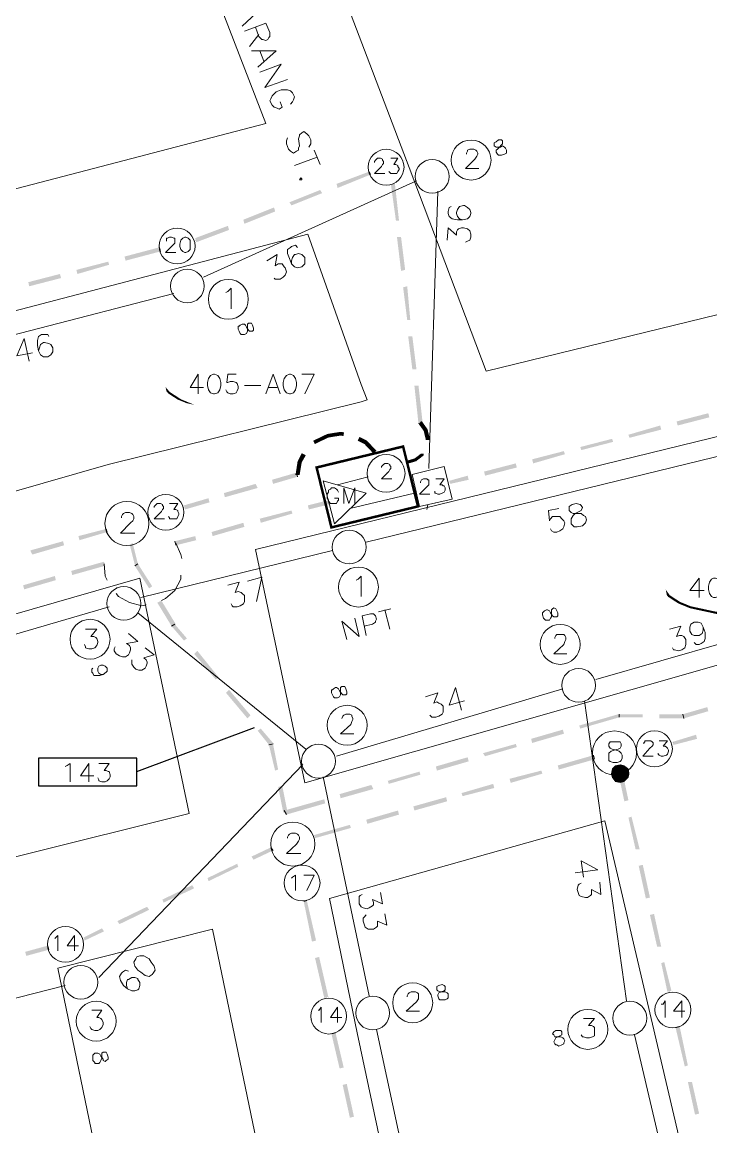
# Model space of a CAD drawing. Header units: millimetres. Extents: x -5 to 817, y 96 to 1062.
# Drawn here: x 508.7 to 564.1, y 603.9 to 692.8 of the extents above; entities that cross this region are included whole.
import ezdxf

# ---------------------------------------------------------------- set-up
doc = ezdxf.new("R2010")
doc.units = ezdxf.units.MM
for name, color, linetype, true_color in [('PDF_AERIAL', 8, 'Continuous', 0x808080), ('PDF_FEED', 11, 'Continuous', 0xff7f7f), ('PDF_HCOUNT', 8, 'Continuous', 0x808080), ('PDF_POLENUMBER', 8, 'Continuous', 0x808080), ('PDF_RDBKGRD', 8, 'Continuous', 0x808080), ('PDF_RDNAME', 8, 'Continuous', 0x808080), ('PDF_STRAND', 8, 'Continuous', 0x808080), ('PDF_TRUNKEXT', 8, 'Continuous', 0x808080)]:
    doc.layers.add(name, color=color, linetype=linetype, true_color=true_color)
doc.layers.add('PDF_DISTANCE', color=7, linetype='Continuous')

msp = doc.modelspace()

# ---------------------------------------------------------------- linework, layer by layer
at = {"layer": 'PDF_AERIAL', "lineweight": 9}
for points in [[(540.421, 680.046), (523.272, 672.296)], [(541.411, 656.878), (542.153, 679.222)], [(543.224, 677.985), (543.06, 677.902), (542.977, 677.573), (542.977, 677.408), (543.06, 677.16), (543.307, 676.996), (543.719, 676.913), (544.131, 676.913), (544.544, 676.996), (544.709, 677.16), (544.791, 677.408), (544.791, 677.49), (544.709, 677.738), (544.544, 677.902), (544.296, 678.067), (544.214, 678.067), (543.884, 677.985), (543.719, 677.738), (543.637, 677.49), (543.637, 677.408), (543.719, 677.16), (543.884, 676.996), (544.131, 676.913)], [(542.895, 675.264), (542.977, 676.253), (543.637, 675.676), (543.637, 675.924), (543.719, 676.089), (543.802, 676.171), (544.049, 676.253), (544.214, 676.253), (544.544, 676.171), (544.709, 676.006), (544.791, 675.759), (544.791, 675.511), (544.709, 675.264), (544.544, 675.182), (544.379, 675.099)], [(530.857, 674.687), (530.692, 674.852), (530.363, 674.769), (530.28, 674.687), (530.033, 674.522), (530.033, 674.192), (530.198, 673.78), (530.363, 673.368), (530.61, 673.12), (530.857, 673.038), (531.187, 673.12), (531.435, 673.368), (531.435, 673.615), (531.435, 673.863), (531.352, 673.945), (531.187, 674.11), (530.94, 674.192), (530.692, 674.11), (530.61, 674.11), (530.445, 673.863), (530.363, 673.615), (530.363, 673.368)], [(528.384, 673.615), (529.208, 674.11), (529.044, 673.203), (529.291, 673.368), (529.456, 673.368), (529.621, 673.368), (529.786, 673.12), (529.868, 673.038), (529.95, 672.708), (529.868, 672.461), (529.703, 672.296), (529.456, 672.131), (529.208, 672.131), (529.044, 672.131), (528.961, 672.214)], [(520.881, 670.977), (497.631, 664.958)], [(509.256, 665.535), (508.844, 667.349), (508.267, 665.948), (509.503, 666.195)], [(510.823, 667.514), (510.74, 667.679), (510.41, 667.679), (510.246, 667.679), (509.998, 667.514), (509.916, 667.184), (509.916, 666.772), (509.998, 666.36), (510.163, 666.03), (510.41, 665.865), (510.658, 665.865), (510.74, 665.865), (510.988, 666.03), (511.152, 666.277), (511.152, 666.525), (511.152, 666.607), (510.988, 666.854), (510.823, 666.937), (510.493, 667.019), (510.41, 667.019), (510.163, 666.854), (510.081, 666.607), (509.998, 666.36)], [(541.246, 653.58), (541.328, 653.993)], [(554.85, 639.894), (575.791, 645.913)], [(495.652, 639.894), (515.687, 645.748)], [(560.786, 643.934), (561.693, 644.181), (561.363, 643.357), (561.61, 643.439), (561.775, 643.439), (561.94, 643.357), (562.105, 643.11), (562.105, 642.945), (562.105, 642.697), (562.023, 642.45), (561.775, 642.285), (561.528, 642.203), (561.198, 642.285), (561.116, 642.285), (561.033, 642.45)], [(563.507, 644.099), (563.507, 643.852), (563.424, 643.604), (563.177, 643.439), (563.094, 643.439), (562.765, 643.439), (562.6, 643.522), (562.435, 643.769), (562.435, 643.852), (562.435, 644.099), (562.517, 644.346), (562.765, 644.511), (562.847, 644.511), (563.094, 644.511), (563.342, 644.429), (563.507, 644.099), (563.671, 643.687), (563.671, 643.192), (563.589, 642.945), (563.342, 642.78), (563.177, 642.697), (562.929, 642.697), (562.765, 642.862)], [(533.99, 633.711), (552.211, 639.152)], [(541.163, 638.493), (542.153, 638.822), (541.823, 637.998), (542.07, 638.08), (542.235, 637.998), (542.4, 637.915), (542.565, 637.751), (542.565, 637.586), (542.565, 637.256), (542.482, 637.091), (542.235, 636.926), (541.988, 636.844), (541.658, 636.844), (541.576, 636.926), (541.493, 637.009)], [(544.049, 637.421), (543.554, 639.235), (543.06, 637.833), (544.296, 638.163)], [(553.943, 638.163), (557.323, 614.006)], [(514.863, 615.902), (531.27, 633.051)], [(532.919, 632.062), (536.629, 614.418)], [(553.201, 624.312), (555.014, 624.559), (553.695, 625.301), (553.86, 623.982)], [(537.536, 622.745), (537.701, 621.838), (536.876, 622.168), (536.958, 621.921), (536.958, 621.756), (536.876, 621.673), (536.629, 621.508), (536.464, 621.426), (536.134, 621.508), (535.969, 621.591), (535.804, 621.838), (535.804, 622.086), (535.804, 622.415), (535.887, 622.498), (536.052, 622.58)], [(555.179, 623.57), (555.262, 622.58), (554.52, 622.992), (554.52, 622.745), (554.52, 622.58), (554.437, 622.498), (554.19, 622.333), (554.025, 622.333), (553.695, 622.415), (553.53, 622.498), (553.448, 622.745), (553.366, 622.992), (553.448, 623.322), (553.53, 623.405), (553.695, 623.487)], [(537.865, 621.014), (538.03, 620.107), (537.288, 620.437), (537.288, 620.189), (537.288, 620.024), (537.206, 619.942), (536.958, 619.777), (536.794, 619.777), (536.546, 619.777), (536.299, 619.942), (536.216, 620.189), (536.134, 620.437), (536.134, 620.684), (536.216, 620.766), (536.381, 620.931)], [(517.254, 616.397), (517.006, 616.479), (516.759, 616.314), (516.676, 616.232), (516.512, 615.984), (516.594, 615.655), (516.841, 615.242), (517.171, 614.995), (517.501, 614.83), (517.748, 614.83), (517.996, 614.913), (518.078, 614.995), (518.16, 615.242), (518.16, 615.49), (517.996, 615.737), (517.996, 615.82), (517.748, 615.902), (517.501, 615.902), (517.254, 615.737), (517.171, 615.737), (517.089, 615.49), (517.089, 615.242), (517.171, 614.995)], [(491.118, 609.883), (512.142, 615.242)], [(537.206, 611.697), (541.988, 589.519)], [(557.983, 611.285), (563.259, 588.777)]]:
    msp.add_lwpolyline(points, dxfattribs=at)
msp.add_lwpolyline([(517.831, 617.386), (517.666, 617.139), (517.748, 616.809), (517.996, 616.479), (518.243, 616.314), (518.573, 616.067), (518.902, 615.984), (519.15, 616.149), (519.232, 616.232), (519.397, 616.479), (519.315, 616.809), (519.067, 617.139), (518.902, 617.386), (518.49, 617.633), (518.16, 617.633), (517.913, 617.551)], close=True, dxfattribs=at)
at = {"layer": 'PDF_DISTANCE', "color": 145, "lineweight": 25, "true_color": 0x4a8395}
msp.add_lwpolyline([(517.913, 632.474), (527.395, 636.019)], dxfattribs=at)
msp.add_lwpolyline([(509.998, 631.32), (517.913, 631.32), (517.913, 633.546), (509.998, 633.546)], close=True, dxfattribs=at)
at = {"layer": 'PDF_DISTANCE', "lineweight": 0}
for points in [[(512.142, 632.886), (512.307, 632.969), (512.554, 633.133), (512.554, 631.649)], [(514.038, 631.649), (514.038, 633.133), (513.379, 632.144), (514.45, 632.144)], [(514.863, 633.133), (515.687, 633.133), (515.275, 632.556), (515.44, 632.556), (515.605, 632.474), (515.687, 632.474), (515.769, 632.227), (515.769, 632.062), (515.687, 631.897), (515.522, 631.732), (515.357, 631.649), (515.11, 631.649), (514.863, 631.732), (514.863, 631.814), (514.78, 631.979)]]:
    msp.add_lwpolyline(points, dxfattribs=at)
at = {"layer": 'PDF_FEED', "lineweight": 20}
for points in [[(537.536, 682.602), (537.536, 682.602)], [(539.432, 681.695), (539.432, 681.695)], [(536.629, 680.706), (536.629, 680.706)], [(538.525, 679.799), (538.525, 679.799)], [(520.881, 676.253), (520.881, 676.253)], [(522.613, 675.264), (522.613, 675.264)], [(519.809, 674.522), (519.809, 674.522)], [(521.623, 673.45), (521.623, 673.45)], [(541.411, 656.713), (541.411, 656.713)], [(542.977, 655.724), (542.977, 655.724)], [(519.974, 654.817), (519.974, 654.817)], [(540.421, 655.064), (540.421, 655.064)], [(541.988, 654.158), (541.988, 654.158)], [(516.676, 652.921), (516.676, 653.003), (516.759, 653.168), (516.841, 653.251), (517.006, 653.333), (517.336, 653.333), (517.501, 653.251), (517.583, 653.168), (517.666, 653.003), (517.666, 652.838), (517.583, 652.674), (517.418, 652.509), (516.594, 651.684), (517.748, 651.684)], [(518.902, 653.086), (518.902, 653.086)], [(521.706, 653.745), (521.706, 653.745)], [(520.634, 652.014), (520.634, 652.014)], [(521.541, 649.623), (521.458, 649.953), (521.046, 650.86)], [(515.275, 649.211), (515.357, 648.221), (515.522, 647.892)], [(519.892, 646.243), (520.222, 646.408), (520.964, 647.067), (521.458, 647.974), (521.458, 648.304)], [(516.264, 646.82), (516.429, 646.572), (517.336, 646.078), (518.325, 645.83), (518.655, 645.913)], [(559.302, 635.772), (559.302, 635.772)], [(561.116, 634.782), (561.116, 634.782)], [(558.23, 633.958), (558.23, 633.958)], [(560.044, 632.969), (560.044, 632.969)], [(530.033, 627.115), (530.033, 627.197), (530.115, 627.362), (530.198, 627.445), (530.363, 627.527), (530.692, 627.527), (530.857, 627.445), (530.94, 627.362), (531.022, 627.197), (531.022, 627.032), (530.94, 626.867), (530.775, 626.62), (529.95, 625.878), (531.105, 625.878)], [(530.94, 624.971), (530.94, 624.971)], [(532.754, 623.817), (532.754, 623.817)], [(529.868, 623.24), (529.868, 623.24)], [(531.599, 622.086), (531.599, 622.086)], [(511.894, 620.024), (511.894, 620.024)], [(510.823, 618.293), (510.823, 618.293)], [(513.626, 618.953), (513.626, 618.953)], [(512.554, 617.221), (512.554, 617.221)], [(560.786, 614.748), (560.786, 614.748)], [(533.166, 614.253), (533.166, 614.253)], [(534.897, 613.181), (534.897, 613.181)], [(559.632, 613.016), (559.632, 613.016)], [(562.517, 613.676), (562.517, 613.676)], [(532.012, 612.522), (532.012, 612.522)], [(533.743, 611.367), (533.743, 611.367)], [(561.445, 611.944), (561.445, 611.944)]]:
    msp.add_lwpolyline(points, dxfattribs=at)
at = {"layer": 'PDF_FEED', "color": 7, "lineweight": 9}
for points in [[(537.041, 681.53), (537.041, 681.613), (537.123, 681.695), (537.206, 681.777), (537.288, 681.86), (537.536, 681.86), (537.701, 681.777), (537.701, 681.695), (537.783, 681.613), (537.783, 681.448), (537.701, 681.365), (537.618, 681.2), (537.041, 680.623), (537.865, 680.623)], [(538.36, 681.86), (538.937, 681.86), (538.607, 681.365), (538.772, 681.365), (538.937, 681.283), (538.937, 681.2), (539.02, 681.035), (539.02, 680.953), (538.937, 680.788), (538.855, 680.623), (538.69, 680.623), (538.525, 680.623), (538.36, 680.623), (538.278, 680.706), (538.195, 680.788)], [(520.304, 675.182), (520.304, 675.264), (520.304, 675.429), (520.387, 675.429), (520.551, 675.511), (520.716, 675.511), (520.881, 675.429), (520.964, 675.429), (520.964, 675.264), (520.964, 675.182), (520.964, 675.017), (520.799, 674.852), (520.222, 674.275), (521.046, 674.275)], [(540.751, 655.724), (540.751, 655.807), (540.834, 655.971), (540.998, 656.054), (541.246, 656.054), (541.328, 655.971), (541.411, 655.971), (541.411, 655.807), (541.411, 655.724), (541.411, 655.559), (541.246, 655.394), (540.669, 654.817), (541.493, 654.817)], [(541.988, 656.054), (542.647, 656.054), (542.318, 655.559), (542.482, 655.559), (542.565, 655.477), (542.647, 655.477), (542.73, 655.312), (542.73, 655.147), (542.647, 654.982), (542.482, 654.9), (542.318, 654.817), (542.153, 654.817), (541.988, 654.9), (541.905, 654.9), (541.905, 655.064)], [(519.315, 653.745), (519.315, 653.828), (519.397, 653.91), (519.48, 653.993), (519.562, 654.075), (519.809, 654.075), (519.974, 653.993), (519.974, 653.91), (520.057, 653.828), (520.057, 653.663), (519.974, 653.58), (519.892, 653.416), (519.315, 652.838), (520.139, 652.838)], [(520.551, 654.075), (521.211, 654.075), (520.881, 653.58), (521.046, 653.58), (521.211, 653.498), (521.211, 653.416), (521.293, 653.251), (521.293, 653.168), (521.211, 653.003), (521.129, 652.838), (520.964, 652.838), (520.799, 652.838), (520.551, 652.838), (520.551, 652.921), (520.469, 653.003)], [(558.725, 634.7), (558.725, 634.782), (558.807, 634.865), (558.807, 634.947), (558.972, 634.947), (559.219, 634.947), (559.302, 634.947), (559.384, 634.865), (559.467, 634.782), (559.467, 634.618), (559.384, 634.535), (559.219, 634.37), (558.642, 633.711), (559.467, 633.711)], [(559.961, 634.947), (560.621, 634.947), (560.291, 634.535), (560.456, 634.535), (560.538, 634.453), (560.621, 634.37), (560.703, 634.205), (560.703, 634.123), (560.621, 633.876), (560.538, 633.793), (560.291, 633.711), (560.126, 633.711), (559.961, 633.793), (559.879, 633.876), (559.879, 633.958)], [(530.363, 623.899), (530.445, 623.982), (530.692, 624.147), (530.692, 622.91)], [(531.599, 622.91), (532.177, 624.147), (531.352, 624.147)], [(511.317, 619.035), (511.4, 619.117), (511.565, 619.282), (511.565, 618.046)], [(512.884, 618.046), (512.884, 619.282), (512.307, 618.458), (513.214, 618.458)], [(560.126, 613.758), (560.291, 613.758), (560.456, 614.006), (560.456, 612.687)], [(561.775, 612.687), (561.775, 614.006), (561.116, 613.181), (562.023, 613.181)], [(532.506, 613.264), (532.589, 613.264), (532.754, 613.511), (532.754, 612.274)], [(534.073, 612.274), (534.073, 613.511), (533.496, 612.687), (534.403, 612.687)]]:
    msp.add_lwpolyline(points, dxfattribs=at)
at = {"layer": 'PDF_FEED', "lineweight": 0}
for points in [[(536.629, 680.788), (536.711, 680.541)], [(519.727, 674.687), (519.809, 674.357)], [(540.916, 660.588), (540.586, 660.506)], [(540.834, 660.671), (540.669, 660.424)], [(530.775, 656.549), (530.857, 656.219)], [(530.692, 656.384), (531.022, 656.384)], [(515.44, 652.014), (515.522, 651.767)], [(521.046, 650.695), (520.964, 651.025)], [(517.748, 649.046), (517.996, 649.211)], [(520.716, 644.181), (520.964, 644.346)], [(556.746, 636.844), (556.746, 637.091)], [(561.94, 636.761), (561.858, 637.091)], [(528.549, 634.618), (528.879, 634.7)], [(554.685, 633.793), (554.767, 633.463)], [(556.663, 632.391), (556.993, 632.474)], [(529.95, 629.011), (529.786, 629.341)], [(528.714, 626.373), (528.879, 626.125)], [(531.352, 622.003), (531.599, 622.086)], [(510.74, 618.458), (510.823, 618.128)], [(533.578, 611.367), (533.908, 611.45)], [(561.28, 611.862), (561.61, 611.944)]]:
    msp.add_lwpolyline(points, dxfattribs=at)
at = {"layer": 'PDF_FEED', "color": 7, "lineweight": 9}
msp.add_lwpolyline([(521.788, 675.511), (521.623, 675.429), (521.458, 675.264), (521.376, 674.934), (521.376, 674.769), (521.458, 674.522), (521.623, 674.357), (521.788, 674.275), (521.871, 674.275), (522.035, 674.357), (522.2, 674.522), (522.2, 674.769), (522.2, 674.934), (522.2, 675.264), (522.035, 675.429), (521.871, 675.511)], close=True, dxfattribs=at)
at = {"layer": 'PDF_FEED', "lineweight": 0}
for points, const_width in [([(541.328, 659.187), (541.328, 659.269), (541.163, 659.97), (540.751, 660.547)], 0.33), ([(534.568, 659.64), (534.32, 659.682), (533.29, 659.517), (532.341, 659.063), (532.177, 658.981)], 0.295), ([(537.082, 658.197), (536.34, 658.981), (535.763, 659.269)], 0.332), ([(539.638, 657.373), (540.339, 657.579), (540.875, 657.991), (540.875, 658.074)], 0.247)]:
    msp.add_lwpolyline(points, dxfattribs=dict(at, const_width=const_width))
at = {"layer": 'PDF_FEED', "lineweight": 20}
for points in [[(540.091, 656.384), (540.669, 653.828), (543.307, 654.405), (542.647, 657.043)], [(556.251, 634.865), (556.004, 634.865), (555.921, 634.7), (555.921, 634.535), (556.004, 634.37), (556.169, 634.288), (556.499, 634.205), (556.746, 634.123), (556.911, 633.958), (556.993, 633.793), (556.993, 633.546), (556.911, 633.381), (556.828, 633.298), (556.581, 633.216), (556.251, 633.216), (556.004, 633.298), (555.921, 633.381), (555.921, 633.546), (555.921, 633.793), (555.921, 633.958), (556.086, 634.123), (556.334, 634.205), (556.663, 634.288), (556.828, 634.37), (556.911, 634.535), (556.911, 634.7), (556.828, 634.865), (556.581, 634.865)]]:
    msp.add_lwpolyline(points, close=True, dxfattribs=at)
at = {"layer": 'PDF_FEED', "color": 7, "lineweight": 0}
for points in [[(534.155, 654.982), (534.073, 655.147), (533.99, 655.229), (533.825, 655.312), (533.578, 655.312), (533.496, 655.229), (533.331, 655.147), (533.331, 654.982), (533.248, 654.817), (533.248, 654.487), (533.331, 654.322), (533.331, 654.24), (533.496, 654.075), (533.578, 654.075), (533.825, 654.075), (533.99, 654.075), (534.073, 654.24), (534.155, 654.322), (534.155, 654.487), (533.825, 654.487)], [(534.568, 654.075), (534.568, 655.312), (534.98, 654.075), (535.474, 655.312), (535.474, 654.075)]]:
    msp.add_lwpolyline(points, dxfattribs=at)
at = {"layer": 'PDF_FEED', "lineweight": 20}
for centre, radius in [((537.978, 681.14), 1.443), ((521.158, 674.791), 1.443), ((520.251, 653.354), 1.443), ((517.118, 652.447), 1.773), ((556.364, 633.978), 1.773), ((559.58, 634.308), 1.443), ((530.475, 626.64), 1.773), ((531.217, 623.507), 1.443), ((512.171, 618.56), 1.443), ((561.064, 613.283), 1.443), ((533.36, 612.788), 1.443)]:
    msp.add_circle(centre, radius, dxfattribs=at)
at = {"layer": 'PDF_FEED', "transparency": 33554559}
for points in [[(533.99, 679.799), (534.073, 679.469), (536.629, 680.788)], [(534.073, 679.469), (536.629, 680.788), (536.711, 680.541)], [(538.69, 679.799), (538.36, 679.799), (539.02, 676.831)], [(538.36, 679.799), (539.02, 676.831), (538.772, 676.831)], [(530.198, 678.315), (530.363, 678.067), (532.671, 679.304)], [(530.363, 678.067), (532.671, 679.304), (532.836, 679.057)], [(526.488, 676.913), (526.57, 676.583), (528.961, 677.902)], [(526.57, 676.583), (528.961, 677.902), (529.044, 677.573)], [(522.613, 675.429), (522.695, 675.099), (525.251, 676.418)], [(522.695, 675.099), (525.251, 676.418), (525.333, 676.089)], [(539.185, 675.511), (538.855, 675.511), (539.514, 672.873)], [(538.855, 675.511), (539.514, 672.873), (539.185, 672.791)], [(516.924, 673.945), (517.006, 673.615), (519.727, 674.687)], [(517.006, 673.615), (519.727, 674.687), (519.809, 674.357)], [(513.049, 672.873), (513.131, 672.543), (515.605, 673.533)], [(513.131, 672.543), (515.605, 673.533), (515.687, 673.285)], [(509.174, 671.884), (509.256, 671.554), (511.73, 672.543)], [(509.256, 671.554), (511.73, 672.543), (511.812, 672.214)], [(539.679, 671.554), (539.349, 671.472), (539.927, 668.833)], [(539.349, 671.472), (539.927, 668.833), (539.679, 668.833)], [(540.091, 667.514), (539.762, 667.514), (540.421, 664.876)], [(539.762, 667.514), (540.421, 664.876), (540.091, 664.876)], [(540.586, 663.557), (540.256, 663.557), (540.916, 660.588)], [(540.256, 663.557), (540.916, 660.588), (540.586, 660.506)], [(561.363, 660.671), (561.445, 660.341), (563.919, 661.33)], [(561.445, 660.341), (563.919, 661.33), (564.001, 661.001)], [(557.488, 659.599), (557.57, 659.352), (560.044, 660.341)], [(557.57, 659.352), (560.044, 660.341), (560.126, 660.011)], [(553.613, 658.61), (553.695, 658.362), (556.169, 659.269)], [(553.695, 658.362), (556.169, 659.269), (556.251, 659.022)], [(530.857, 657.455), (531.187, 657.373), (530.692, 656.384)], [(531.187, 658.115), (531.517, 657.95), (530.857, 657.455)], [(531.517, 657.95), (530.857, 657.455), (531.187, 657.373)], [(549.738, 657.62), (549.82, 657.291), (552.294, 658.28)], [(549.82, 657.291), (552.294, 658.28), (552.376, 658.033)], [(528.796, 655.971), (528.879, 655.642), (530.775, 656.549)], [(528.879, 655.642), (530.775, 656.549), (530.857, 656.219)], [(531.187, 657.373), (530.692, 656.384), (531.022, 656.384)], [(545.863, 656.631), (545.945, 656.301), (548.419, 657.291)], [(545.945, 656.301), (548.419, 657.291), (548.501, 656.961)], [(524.921, 654.9), (525.004, 654.57), (527.477, 655.642)], [(525.004, 654.57), (527.477, 655.642), (527.642, 655.312)], [(543.06, 655.889), (543.142, 655.642), (544.544, 656.301)], [(543.142, 655.642), (544.544, 656.301), (544.626, 655.971)], [(521.706, 653.91), (521.788, 653.58), (523.684, 654.487)], [(521.788, 653.58), (523.684, 654.487), (523.767, 654.158)], [(533.331, 654.322), (531.764, 653.58), (531.682, 653.91)], [(533.413, 653.993), (533.331, 654.322), (531.764, 653.58)], [(530.363, 653.498), (527.889, 652.509), (527.807, 652.838)], [(530.445, 653.251), (530.363, 653.498), (527.889, 652.509)], [(526.488, 652.509), (524.014, 651.437), (523.932, 651.767)], [(526.57, 652.179), (526.488, 652.509), (524.014, 651.437)], [(513.214, 651.437), (513.296, 651.107), (515.44, 652.014)], [(513.296, 651.107), (515.44, 652.014), (515.522, 651.767)], [(522.613, 651.437), (521.046, 650.695), (520.964, 651.025)], [(522.695, 651.107), (522.613, 651.437), (521.046, 650.695)], [(509.339, 650.283), (509.503, 649.953), (511.977, 651.025)], [(509.503, 649.953), (511.977, 651.025), (512.059, 650.695)], [(517.996, 649.211), (517.336, 650.777), (517.583, 650.86)], [(517.748, 649.128), (517.996, 649.211), (517.336, 650.777)], [(515.275, 649.376), (512.719, 648.304), (512.636, 648.634)], [(515.357, 649.046), (515.275, 649.376), (512.719, 648.304)], [(519.15, 647.397), (517.748, 649.046), (517.996, 649.211)], [(518.902, 647.232), (519.15, 647.397), (517.748, 649.046)], [(511.317, 648.221), (508.844, 647.15), (508.761, 647.479)], [(511.4, 647.892), (511.317, 648.221), (508.844, 647.15)], [(521.046, 644.346), (519.562, 646.078), (519.892, 646.243)], [(520.716, 644.181), (521.046, 644.346), (519.562, 646.078)], [(521.953, 643.192), (520.716, 644.181), (520.964, 644.346)], [(521.706, 643.027), (521.953, 643.192), (520.716, 644.181)], [(524.509, 640.059), (522.53, 641.955), (522.778, 642.203)], [(524.262, 639.894), (524.509, 640.059), (522.53, 641.955)], [(527.065, 637.009), (525.086, 638.822), (525.333, 639.07)], [(526.817, 636.761), (527.065, 637.009), (525.086, 638.822)], [(556.663, 637.091), (553.613, 635.937), (553.53, 636.184)], [(556.746, 636.844), (556.663, 637.091), (553.613, 635.937)], [(558.642, 636.844), (558.642, 637.091), (556.746, 636.844)], [(558.642, 637.091), (556.746, 636.844), (556.746, 637.091)], [(561.858, 636.761), (561.858, 637.091), (559.961, 636.761)], [(561.858, 637.091), (559.961, 636.761), (559.961, 637.091)], [(563.836, 637.668), (561.94, 636.761), (561.858, 637.091)], [(563.919, 637.338), (563.836, 637.668), (561.94, 636.761)], [(528.879, 634.782), (527.642, 635.772), (527.889, 635.937)], [(528.631, 634.535), (528.879, 634.782), (527.642, 635.772)], [(552.211, 635.854), (549.738, 634.782), (549.655, 635.112)], [(552.294, 635.524), (552.211, 635.854), (549.738, 634.782)], [(561.033, 634.865), (561.116, 634.618), (562.929, 635.442)], [(561.116, 634.618), (562.929, 635.442), (563.012, 635.112)], [(529.291, 632.639), (528.549, 634.618), (528.879, 634.7)], [(529.044, 632.556), (529.291, 632.639), (528.549, 634.618)], [(548.419, 634.7), (545.945, 633.711), (545.78, 633.958)], [(548.501, 634.453), (548.419, 634.7), (545.945, 633.711)], [(544.544, 633.628), (542.07, 632.556), (541.988, 632.886)], [(544.626, 633.298), (544.544, 633.628), (542.07, 632.556)], [(551.799, 632.969), (551.881, 632.639), (554.685, 633.793)], [(551.881, 632.639), (554.685, 633.793), (554.767, 633.463)], [(547.924, 631.897), (548.006, 631.567), (550.48, 632.556)], [(548.006, 631.567), (550.48, 632.556), (550.562, 632.309)], [(556.828, 632.309), (556.169, 632.721), (556.086, 632.309)], [(556.416, 632.969), (556.828, 632.309), (556.169, 632.721)], [(556.828, 633.051), (556.416, 632.969), (556.828, 632.309)], [(556.828, 632.309), (557.158, 632.969), (556.828, 633.051)], [(557.488, 632.721), (556.828, 632.309), (557.158, 632.969)], [(557.57, 632.309), (557.488, 632.721), (556.828, 632.309)], [(540.669, 632.474), (538.195, 631.485), (538.113, 631.732)], [(540.751, 632.227), (540.669, 632.474), (538.195, 631.485)], [(556.086, 632.309), (556.169, 631.979), (556.828, 632.309)], [(556.169, 631.979), (556.828, 632.309), (556.416, 631.649)], [(556.828, 632.309), (556.416, 631.649), (556.828, 631.567)], [(557.488, 630.165), (556.663, 632.391), (556.993, 632.474)], [(557.158, 630.083), (557.488, 630.165), (556.663, 632.391)], [(556.828, 631.567), (557.158, 631.649), (556.828, 632.309)], [(557.158, 631.649), (556.828, 632.309), (557.488, 631.979)], [(556.828, 632.309), (557.488, 631.979), (557.57, 632.309)], [(530.033, 629.258), (529.291, 631.237), (529.621, 631.32)], [(529.703, 629.176), (530.033, 629.258), (529.291, 631.237)], [(536.794, 631.402), (534.32, 630.33), (534.238, 630.66)], [(536.958, 631.072), (536.794, 631.402), (534.32, 630.33)], [(544.049, 630.742), (544.131, 630.495), (546.605, 631.485)], [(544.131, 630.495), (546.605, 631.485), (546.687, 631.155)], [(533.001, 630.248), (529.95, 629.011), (529.786, 629.341)], [(533.083, 629.918), (533.001, 630.248), (529.95, 629.011)], [(540.174, 629.671), (540.256, 629.341), (542.812, 630.413)], [(540.256, 629.341), (542.812, 630.413), (542.895, 630.083)], [(536.381, 628.599), (536.464, 628.269), (538.937, 629.341)], [(536.464, 628.269), (538.937, 629.341), (539.02, 629.011)], [(532.177, 627.362), (532.259, 627.115), (535.062, 628.187)], [(532.259, 627.115), (535.062, 628.187), (535.145, 627.939)], [(558.395, 626.208), (557.488, 628.764), (557.735, 628.846)], [(558.065, 626.208), (558.395, 626.208), (557.488, 628.764)], [(527.147, 625.631), (527.312, 625.383), (528.714, 626.373)], [(527.312, 625.383), (528.714, 626.373), (528.879, 626.125)], [(523.602, 623.899), (523.684, 623.652), (525.993, 625.054)], [(523.684, 623.652), (525.993, 625.054), (526.075, 624.806)], [(559.219, 622.333), (558.312, 624.889), (558.642, 624.971)], [(558.89, 622.25), (559.219, 622.333), (558.312, 624.889)], [(519.974, 622.168), (520.057, 621.921), (522.365, 623.322)], [(520.057, 621.921), (522.365, 623.322), (522.53, 623.075)], [(532.341, 618.87), (531.352, 622.003), (531.599, 622.086)], [(532.012, 618.788), (532.341, 618.87), (531.352, 622.003)], [(516.347, 620.437), (516.512, 620.189), (518.738, 621.591)], [(516.512, 620.189), (518.738, 621.591), (518.902, 621.343)], [(560.126, 618.375), (559.219, 620.931), (559.549, 621.014)], [(559.796, 618.375), (560.126, 618.375), (559.219, 620.931)], [(513.626, 619.117), (513.708, 618.87), (515.11, 619.859)], [(513.708, 618.87), (515.11, 619.859), (515.275, 619.612)], [(508.926, 617.963), (509.009, 617.633), (510.74, 618.458)], [(509.009, 617.633), (510.74, 618.458), (510.823, 618.128)], [(533.331, 614.335), (532.259, 617.468), (532.589, 617.551)], [(533.001, 614.253), (533.331, 614.335), (532.259, 617.468)], [(560.951, 614.83), (560.126, 617.056), (560.374, 617.139)], [(560.621, 614.748), (560.951, 614.83), (560.126, 617.056)], [(534.568, 608.647), (533.578, 611.367), (533.908, 611.45)], [(534.238, 608.564), (534.568, 608.647), (533.578, 611.367)], [(562.27, 608.811), (561.28, 611.862), (561.61, 611.944)], [(562.023, 608.729), (562.27, 608.811), (561.28, 611.862)], [(535.392, 604.689), (534.485, 607.245), (534.815, 607.327)], [(535.062, 604.607), (535.392, 604.689), (534.485, 607.245)], [(562.847, 604.854), (563.177, 604.936), (562.27, 607.492)], [(563.177, 604.936), (562.27, 607.492), (562.6, 607.492)]]:
    msp.add_solid(points, dxfattribs=at)
at = {"layer": 'PDF_HCOUNT', "lineweight": 9}
for points in [[(544.461, 682.19), (544.461, 682.272), (544.544, 682.437), (544.544, 682.519), (544.709, 682.602), (545.038, 682.602), (545.203, 682.519), (545.286, 682.437), (545.368, 682.272), (545.368, 682.19), (545.286, 682.025), (545.121, 681.777), (544.379, 681.035), (545.451, 681.035)], [(525.086, 671.059), (525.251, 671.142), (525.498, 671.389), (525.498, 669.74)], [(535.557, 647.892), (535.722, 647.974), (535.969, 648.221), (535.969, 646.572)], [(513.791, 643.934), (514.698, 643.934), (514.203, 643.357), (514.45, 643.357), (514.615, 643.275), (514.698, 643.192), (514.78, 642.945), (514.78, 642.862), (514.698, 642.615), (514.533, 642.45), (514.285, 642.368), (514.038, 642.368), (513.791, 642.45), (513.791, 642.532), (513.708, 642.697)], [(551.552, 643.192), (551.552, 643.275), (551.634, 643.439), (551.717, 643.522), (551.881, 643.522), (552.211, 643.522), (552.294, 643.522), (552.376, 643.439), (552.459, 643.275), (552.459, 643.11), (552.376, 642.945), (552.294, 642.697), (551.469, 641.955), (552.541, 641.955)], [(534.403, 636.761), (534.485, 636.926), (534.568, 637.009), (534.732, 637.091), (535.062, 637.091), (535.227, 637.009), (535.227, 636.926), (535.31, 636.761), (535.31, 636.679), (535.227, 636.514), (535.145, 636.266), (534.32, 635.524), (535.392, 635.524)], [(539.679, 614.335), (539.679, 614.418), (539.762, 614.583), (539.844, 614.665), (540.009, 614.748), (540.339, 614.748), (540.504, 614.665), (540.586, 614.583), (540.586, 614.418), (540.586, 614.253), (540.586, 614.171), (540.421, 613.923), (539.597, 613.181), (540.669, 613.181)], [(514.285, 613.264), (515.11, 613.264), (514.698, 612.687), (514.863, 612.687), (515.027, 612.604), (515.11, 612.522), (515.192, 612.274), (515.192, 612.109), (515.11, 611.862), (514.945, 611.697), (514.78, 611.615), (514.533, 611.615), (514.285, 611.697), (514.203, 611.78), (514.121, 611.944)], [(553.86, 612.604), (554.767, 612.604), (554.272, 612.027), (554.52, 612.027), (554.685, 611.944), (554.767, 611.862), (554.767, 611.615), (554.767, 611.45), (554.767, 611.202), (554.602, 611.12), (554.355, 611.038), (554.108, 611.038), (553.86, 611.12), (553.778, 611.12), (553.695, 611.285)]]:
    msp.add_lwpolyline(points, dxfattribs=at)
for centre in [(544.821, 681.717), (525.28, 670.504), (535.752, 647.335), (514.149, 643.13), (551.994, 642.718), (534.845, 636.204), (540.121, 613.86), (514.644, 612.376), (554.221, 611.716)]:
    msp.add_circle(centre, 1.608, dxfattribs=at)
at = {"layer": 'PDF_POLENUMBER', "lineweight": 9}
for points in [[(546.852, 683.179), (546.687, 683.097), (546.687, 682.932), (546.687, 682.849), (546.852, 682.767), (546.935, 682.767), (547.182, 682.767), (547.347, 682.849), (547.512, 682.767), (547.594, 682.684), (547.677, 682.519), (547.677, 682.355), (547.677, 682.272), (547.512, 682.19), (547.264, 682.107), (547.1, 682.107), (547.017, 682.107), (546.935, 682.19), (546.852, 682.355), (546.852, 682.519), (546.935, 682.602), (547.1, 682.767), (547.264, 682.932), (547.347, 683.014), (547.347, 683.097), (547.347, 683.262), (547.264, 683.344), (547.017, 683.344)], [(527.23, 668.421), (527.147, 668.586), (527.065, 668.586), (526.9, 668.586), (526.817, 668.503), (526.817, 668.339), (526.817, 668.091), (526.817, 667.926), (526.735, 667.761), (526.57, 667.679), (526.405, 667.679), (526.323, 667.679), (526.24, 667.761), (526.158, 667.926), (526.075, 668.091), (526.075, 668.339), (526.158, 668.339), (526.24, 668.421), (526.405, 668.503), (526.57, 668.503), (526.653, 668.421), (526.735, 668.256), (526.9, 668.009), (526.982, 667.926), (527.065, 667.926), (527.23, 667.926), (527.312, 668.009), (527.312, 668.174)], [(551.717, 645.418), (551.634, 645.583), (551.469, 645.665), (551.387, 645.583), (551.304, 645.501), (551.304, 645.336), (551.304, 645.171), (551.304, 644.923), (551.222, 644.841), (551.139, 644.676), (550.975, 644.676), (550.81, 644.676), (550.727, 644.759), (550.645, 644.841), (550.562, 645.088), (550.562, 645.253), (550.645, 645.336), (550.727, 645.418), (550.892, 645.501), (550.975, 645.501), (551.139, 645.418), (551.222, 645.253), (551.387, 645.006), (551.469, 644.923), (551.552, 644.923), (551.717, 644.923), (551.799, 645.006), (551.799, 645.253)], [(534.732, 639.152), (534.65, 639.317), (534.568, 639.317), (534.403, 639.317), (534.32, 639.235), (534.32, 639.07), (534.32, 638.822), (534.32, 638.657), (534.238, 638.493), (534.073, 638.41), (533.908, 638.41), (533.825, 638.41), (533.743, 638.493), (533.661, 638.657), (533.578, 638.822), (533.578, 639.07), (533.661, 639.07), (533.743, 639.152), (533.908, 639.235), (533.99, 639.235), (534.155, 639.152), (534.238, 638.987), (534.403, 638.74), (534.485, 638.657), (534.568, 638.657), (534.732, 638.657), (534.815, 638.74), (534.815, 638.905)], [(542.235, 615.242), (542.07, 615.16), (542.07, 614.995), (542.07, 614.913), (542.153, 614.83), (542.318, 614.748), (542.565, 614.748), (542.73, 614.748), (542.895, 614.665), (542.977, 614.583), (542.977, 614.418), (542.977, 614.253), (542.895, 614.171), (542.73, 614.088), (542.565, 614.088), (542.318, 614.088), (542.235, 614.171), (542.153, 614.418), (542.153, 614.5), (542.235, 614.665), (542.4, 614.748), (542.647, 614.83), (542.73, 614.913), (542.73, 615.077), (542.73, 615.16), (542.647, 615.242), (542.482, 615.325)], [(551.634, 611.615), (551.469, 611.532), (551.387, 611.367), (551.469, 611.285), (551.552, 611.12), (551.634, 611.12), (551.881, 611.12), (552.046, 611.12), (552.211, 611.038), (552.294, 610.955), (552.376, 610.79), (552.294, 610.625), (552.294, 610.543), (552.129, 610.46), (551.881, 610.378), (551.717, 610.46), (551.634, 610.46), (551.552, 610.543), (551.469, 610.708), (551.552, 610.873), (551.634, 611.038), (551.799, 611.12), (551.964, 611.202), (552.129, 611.285), (552.129, 611.45), (552.129, 611.532), (552.046, 611.615), (551.799, 611.615)], [(515.522, 609.718), (515.44, 609.883), (515.357, 609.883), (515.192, 609.883), (515.11, 609.801), (515.11, 609.636), (515.11, 609.389), (515.027, 609.224), (514.945, 609.059), (514.863, 608.976), (514.698, 608.976), (514.533, 608.976), (514.533, 609.059), (514.368, 609.224), (514.368, 609.471), (514.368, 609.636), (514.45, 609.718), (514.533, 609.801), (514.698, 609.801), (514.78, 609.801), (514.945, 609.718), (515.027, 609.554), (515.192, 609.306), (515.192, 609.224), (515.357, 609.141), (515.44, 609.224), (515.605, 609.306), (515.605, 609.471)]]:
    msp.add_lwpolyline(points, close=True, dxfattribs=at)
for points in [[(536.381, 643.439), (536.052, 645.006), (536.711, 645.171), (536.958, 645.171), (537.041, 645.088), (537.123, 645.006), (537.206, 644.759), (537.123, 644.594), (537.123, 644.511), (536.876, 644.346), (536.216, 644.181)], [(537.371, 645.336), (538.36, 645.583)], [(537.865, 645.501), (538.278, 643.934)], [(534.815, 643.11), (534.403, 644.594), (535.804, 643.357), (535.474, 644.841)], [(515.192, 640.306), (515.027, 640.306), (514.863, 640.389), (514.78, 640.554), (514.78, 640.801), (514.863, 640.966), (515.027, 641.048), (515.192, 641.048), (515.357, 640.966), (515.522, 640.801), (515.522, 640.554), (515.44, 640.471), (515.192, 640.306), (514.945, 640.224), (514.615, 640.224), (514.45, 640.224), (514.368, 640.389), (514.285, 640.471), (514.285, 640.719), (514.368, 640.801)]]:
    msp.add_lwpolyline(points, dxfattribs=at)
at = {"layer": 'PDF_RDBKGRD', "lineweight": 0}
for points in [[(651.89, 755.403), (668.627, 694.722), (627.651, 684.663), (546.028, 664.711), (539.844, 681.118), (534.238, 695.876)], [(524.921, 693.403), (528.302, 684.663), (493.838, 675.676), (393.005, 657.208), (372.806, 715.663)], [(425.407, 653.498), (496.724, 666.607), (531.682, 675.759), (535.969, 663.639), (536.464, 662.402), (535.969, 662.237), (515.605, 657.208), (437.28, 634.7), (378.989, 619.777), (370.909, 641.543), (396.138, 648.139), (424.253, 653.333)]]:
    msp.add_lwpolyline(points, dxfattribs=at)
for points in [[(641.255, 662.897), (636.802, 677.078), (627.651, 674.852), (527.477, 650.365), (531.435, 631.567), (627.651, 659.022)], [(381.792, 610.873), (439.753, 625.466), (518.16, 648.056), (522.118, 629.094), (388.306, 595.702)], [(535.639, 611.45), (549.408, 546.646), (573.235, 553.159), (555.592, 628.516), (533.413, 622.25)], [(530.61, 524.385), (539.762, 480.853), (540.256, 449.605), (554.52, 449.688), (554.272, 473.103), (549.161, 498.497), (524.014, 619.777), (511.565, 616.644)]]:
    msp.add_lwpolyline(points, close=True, dxfattribs=at)
at = {"layer": 'PDF_RDNAME', "lineweight": 9}
for points in [[(525.828, 693.897), (527.889, 693.897), (526.405, 692.496)], [(526.57, 692.083), (528.302, 692.743), (528.631, 692.001), (528.631, 691.671), (528.549, 691.589), (528.466, 691.424), (528.302, 691.341), (528.054, 691.424), (527.972, 691.424), (527.724, 691.671), (527.477, 692.413)], [(527.724, 691.836), (526.982, 690.847)], [(527.147, 690.517), (529.126, 690.517), (527.642, 689.198)], [(527.807, 690.517), (528.137, 689.692)], [(527.807, 688.785), (529.538, 689.445), (528.219, 687.549), (530.033, 688.208)], [(530.28, 686.23), (530.445, 686.395), (530.528, 686.559), (530.61, 686.807), (530.445, 687.137), (530.28, 687.301), (530.033, 687.384), (529.868, 687.384), (529.538, 687.384), (529.126, 687.219), (528.961, 687.054), (528.796, 686.889), (528.714, 686.642), (528.631, 686.477), (528.796, 686.147), (528.961, 685.982), (529.208, 685.9), (529.373, 685.817), (529.621, 685.982), (529.456, 686.395)], [(531.764, 682.767), (531.929, 683.014), (531.929, 683.344), (531.764, 683.674), (531.599, 683.839), (531.352, 684.004), (531.187, 683.921), (531.022, 683.756), (531.022, 683.674), (530.94, 683.426), (531.022, 682.849), (530.94, 682.684), (530.94, 682.519), (530.775, 682.437), (530.528, 682.272), (530.28, 682.437), (530.115, 682.602), (529.95, 683.014), (529.95, 683.262), (530.033, 683.509)], [(532.177, 682.519), (532.671, 681.365)], [(532.424, 681.942), (530.61, 681.283)]]:
    msp.add_lwpolyline(points, dxfattribs=at)
msp.add_lwpolyline([(531.187, 680.211), (531.105, 680.293), (531.022, 680.129), (531.187, 680.129)], close=True, dxfattribs=at)
at = {"layer": 'PDF_STRAND', "lineweight": 9}
for points in [[(541.246, 681.777), (541.246, 681.777)], [(541.246, 681.777), (541.246, 681.777)], [(543.06, 680.953), (543.06, 680.953)], [(543.06, 680.953), (543.06, 680.953)], [(543.06, 680.953), (543.06, 680.953)], [(540.421, 680.046), (540.421, 680.046)], [(540.421, 680.046), (540.421, 680.046)], [(542.153, 679.222), (542.153, 679.222)], [(542.153, 679.222), (542.153, 679.222)], [(542.153, 679.222), (542.153, 679.222)], [(521.376, 672.791), (521.376, 672.791)], [(521.376, 672.791), (521.376, 672.791)], [(521.376, 672.791), (521.376, 672.791)], [(523.272, 672.296), (523.272, 672.296)], [(523.272, 672.296), (523.272, 672.296)], [(523.272, 672.296), (523.272, 672.296)], [(520.881, 670.977), (520.881, 670.977)], [(520.881, 670.977), (520.881, 670.977)], [(522.695, 670.4), (522.695, 670.4)], [(522.695, 670.4), (522.695, 670.4)], [(536.381, 650.942), (567.711, 658.61)], [(551.881, 653.663), (551.057, 653.498), (551.139, 652.674), (551.222, 652.838), (551.387, 653.003), (551.634, 653.003), (551.964, 653.003), (552.129, 652.838), (552.294, 652.674), (552.376, 652.509), (552.294, 652.179), (552.211, 652.014), (551.964, 651.849), (551.717, 651.767), (551.469, 651.767), (551.304, 651.849), (551.222, 652.014)], [(535.062, 652.014), (535.062, 652.014)], [(535.062, 652.014), (535.062, 652.014)], [(535.062, 652.014), (535.062, 652.014)], [(533.661, 650.612), (533.661, 650.612)], [(533.661, 650.612), (533.661, 650.612)], [(536.381, 650.612), (536.381, 650.612)], [(536.381, 650.612), (536.381, 650.612)], [(536.381, 650.612), (536.381, 650.612)], [(518.243, 646.49), (533.661, 650.283)], [(535.062, 649.293), (535.062, 649.293)], [(535.062, 649.293), (535.062, 649.293)], [(525.251, 647.479), (526.158, 647.727), (525.828, 646.902), (526.075, 646.985), (526.323, 646.902), (526.405, 646.82), (526.57, 646.655), (526.57, 646.49), (526.57, 646.16), (526.488, 645.995), (526.24, 645.83), (525.993, 645.748), (525.663, 645.748), (525.581, 645.83), (525.498, 645.995)], [(527.559, 646.16), (527.972, 648.139), (526.817, 647.809)], [(516.264, 647.314), (516.264, 647.314)], [(516.264, 647.314), (516.264, 647.314)], [(516.264, 647.314), (516.264, 647.314)], [(518.16, 646.737), (518.16, 646.737)], [(518.16, 646.737), (518.16, 646.737)], [(518.16, 646.737), (518.16, 646.737)], [(515.687, 645.418), (515.687, 645.418)], [(515.687, 645.418), (515.687, 645.418)], [(517.996, 645.253), (531.517, 634.288)], [(517.583, 644.841), (517.583, 644.841)], [(517.583, 644.841), (517.583, 644.841)], [(517.254, 643.604), (517.996, 642.945), (517.089, 642.78), (517.336, 642.615), (517.418, 642.45), (517.418, 642.285), (517.336, 642.038), (517.254, 641.873), (517.006, 641.708), (516.759, 641.708), (516.512, 641.79), (516.264, 641.955), (516.099, 642.203), (516.099, 642.368), (516.182, 642.532)], [(518.573, 642.45), (519.315, 641.873), (518.49, 641.626), (518.655, 641.461), (518.738, 641.296), (518.738, 641.213), (518.655, 640.966), (518.573, 640.801), (518.325, 640.636), (518.078, 640.636), (517.831, 640.719), (517.666, 640.884), (517.501, 641.131), (517.501, 641.213), (517.501, 641.461)], [(553.118, 640.801), (553.118, 640.801)], [(553.118, 640.801), (553.118, 640.801)], [(554.85, 639.894), (554.85, 639.894)], [(554.85, 639.894), (554.85, 639.894)], [(552.211, 639.152), (552.211, 639.152)], [(552.211, 639.152), (552.211, 639.152)], [(552.211, 639.152), (552.211, 639.152)], [(553.943, 638.163), (553.943, 638.163)], [(553.943, 638.163), (553.943, 638.163)], [(553.943, 638.163), (553.943, 638.163)], [(532.259, 634.7), (532.259, 634.7)], [(532.259, 634.7), (532.259, 634.7)], [(533.99, 633.711), (533.99, 633.711)], [(533.99, 633.711), (533.99, 633.711)], [(531.27, 633.051), (531.27, 633.051)], [(531.27, 633.051), (531.27, 633.051)], [(531.27, 633.051), (531.27, 633.051)], [(532.919, 632.062), (532.919, 632.062)], [(532.919, 632.062), (532.919, 632.062)], [(532.919, 632.062), (532.919, 632.062)], [(513.131, 616.891), (513.131, 616.891)], [(513.131, 616.891), (513.131, 616.891)], [(514.863, 615.902), (514.863, 615.902)], [(514.863, 615.902), (514.863, 615.902)], [(512.142, 615.242), (512.142, 615.242)], [(512.142, 615.242), (512.142, 615.242)], [(512.142, 615.242), (512.142, 615.242)], [(513.791, 614.253), (513.791, 614.253)], [(513.791, 614.253), (513.791, 614.253)], [(513.791, 614.253), (513.791, 614.253)], [(536.629, 614.418), (536.629, 614.418)], [(536.629, 614.418), (536.629, 614.418)], [(536.629, 614.418), (536.629, 614.418)], [(557.323, 614.006), (557.323, 614.006)], [(557.323, 614.006), (557.323, 614.006)], [(557.323, 614.006), (557.323, 614.006)], [(538.278, 613.346), (538.278, 613.346)], [(538.278, 613.346), (538.278, 613.346)], [(558.972, 613.016), (558.972, 613.016)], [(558.972, 613.016), (558.972, 613.016)], [(535.557, 612.769), (535.557, 612.769)], [(535.557, 612.769), (535.557, 612.769)], [(535.557, 612.769), (535.557, 612.769)], [(556.334, 612.357), (556.334, 612.357)], [(556.334, 612.357), (556.334, 612.357)], [(556.334, 612.357), (556.334, 612.357)], [(537.206, 611.697), (537.206, 611.697)], [(537.206, 611.697), (537.206, 611.697)], [(557.983, 611.285), (557.983, 611.285)], [(557.983, 611.285), (557.983, 611.285)]]:
    msp.add_lwpolyline(points, dxfattribs=at)
msp.add_lwpolyline([(552.953, 653.993), (552.706, 653.828), (552.706, 653.663), (552.706, 653.498), (552.871, 653.333), (553.036, 653.251), (553.448, 653.251), (553.695, 653.251), (553.86, 653.086), (554.025, 653.003), (554.108, 652.756), (554.025, 652.509), (553.943, 652.426), (553.778, 652.261), (553.366, 652.179), (553.118, 652.179), (553.036, 652.261), (552.871, 652.426), (552.871, 652.674), (552.871, 652.838), (553.036, 653.086), (553.201, 653.251), (553.53, 653.416), (553.695, 653.498), (553.778, 653.745), (553.695, 653.91), (553.613, 653.993), (553.283, 654.075)], close=True, dxfattribs=at)
for centre, radius in [((541.688, 680.398), 1.36), ((521.982, 671.575), 1.36), ((535.01, 650.551), 1.36), ((516.87, 646.016), 1.36), ((553.478, 639.42), 1.361), ((532.536, 633.318), 1.361), ((513.407, 615.509), 1.36), ((536.906, 613.035), 1.36), ((557.601, 612.623), 1.36)]:
    msp.add_circle(centre, radius, dxfattribs=at)
at = {"layer": 'PDF_TRUNKEXT', "lineweight": 0}
for points in [[(520.263, 663.268, 0.165, 0.165, 0), (520.51, 662.979, 0.165, 0.165, 0), (521.335, 662.444, 0.115, 0.115, 0), (522.242, 662.073, 0, 0, 0), (524.344, 661.619, 0, 0, 0), (527.147, 661.413, 0, 0, 0), (530.033, 661.619, 0, 0, 0), (532.135, 662.073, 0, 0, 0), (533.042, 662.444, 0, 0, 0), (533.867, 662.979, 0, 0, 0), (534.073, 663.268, 0, 0, 0), (534.155, 663.639, 0, 0, 0), (534.073, 664.01, 0, 0, 0), (533.867, 664.34, 0, 0, 0), (533.042, 664.876, 0, 0, 0), (532.135, 665.247, 0, 0, 0), (530.033, 665.7, 0, 0, 0), (527.147, 665.865, 0, 0, 0), (524.344, 665.7, 0, 0, 0), (522.242, 665.247, 0, 0, 0), (521.335, 664.876, 0, 0, 0), (520.51, 664.34, 0, 0, 0), (520.263, 664.01, 0, 0, 0), (520.18, 663.639, 0, 0, 0)], [(560.538, 646.902, 0.184, 0.184, 0), (560.745, 646.614, 0.178, 0.178, 0), (561.569, 646.078, 0.164, 0.164, 0), (562.476, 645.707, 0.164, 0.164, 0), (564.578, 645.253, 0.177, 0.177, 0), (567.464, 645.047, 0.184, 0.184, 0), (570.308, 645.253, 0.184, 0.184, 0), (572.411, 645.707, 0.162, 0.162, 0), (573.277, 646.078, 0, 0, 0), (574.101, 646.614, 0, 0, 0), (574.348, 646.902, 0, 0, 0), (574.472, 647.314, 0, 0, 0), (574.348, 647.685, 0, 0, 0), (574.101, 647.974, 0, 0, 0), (573.277, 648.469, 0, 0, 0), (572.411, 648.881, 0, 0, 0), (570.308, 649.293, 0, 0, 0), (567.464, 649.541, 0, 0, 0), (564.578, 649.293, 0, 0, 0), (562.476, 648.881, 0, 0, 0), (561.569, 648.469, 0, 0, 0), (560.745, 647.974, 0, 0, 0), (560.538, 647.685, 0, 0, 0), (560.456, 647.314, 0, 0, 0)]]:
    msp.add_lwpolyline(points, format="xyseb", close=True, dxfattribs=at)
at = {"layer": 'PDF_TRUNKEXT', "lineweight": 9}
for points in [[(522.86, 662.897), (522.86, 664.464), (522.2, 663.392), (523.272, 663.392)], [(525.911, 664.464), (525.251, 664.464), (525.169, 663.804), (525.251, 663.804), (525.416, 663.886), (525.663, 663.886), (525.911, 663.804), (525.993, 663.721), (526.075, 663.474), (526.075, 663.309), (525.993, 663.144), (525.911, 662.979), (525.663, 662.897), (525.416, 662.897), (525.251, 662.979), (525.169, 663.062), (525.086, 663.227)], [(528.302, 662.897), (528.879, 664.464), (529.456, 662.897)], [(531.435, 662.897), (532.177, 664.464), (531.187, 664.464)], [(526.57, 663.557), (527.889, 663.557)], [(528.466, 663.392), (529.208, 663.392)], [(538.03, 656.549), (538.03, 656.549)], [(536.546, 656.219), (534.073, 655.559)], [(535.062, 653.663), (540.256, 654.9)], [(563.177, 646.49), (563.177, 648.056), (562.435, 647.067), (563.589, 647.067)]]:
    msp.add_lwpolyline(points, dxfattribs=at)
for points in [[(524.097, 664.464), (523.849, 664.381), (523.684, 664.134), (523.602, 663.804), (523.602, 663.557), (523.684, 663.227), (523.849, 662.979), (524.097, 662.897), (524.179, 662.897), (524.426, 662.979), (524.591, 663.227), (524.674, 663.557), (524.674, 663.804), (524.591, 664.134), (524.426, 664.381), (524.179, 664.464)], [(530.198, 664.464), (529.95, 664.381), (529.786, 664.134), (529.703, 663.804), (529.703, 663.557), (529.786, 663.227), (529.95, 662.979), (530.198, 662.897), (530.28, 662.897), (530.528, 662.979), (530.692, 663.227), (530.775, 663.557), (530.775, 663.804), (530.692, 664.134), (530.528, 664.381), (530.28, 664.464)], [(533.825, 652.426), (532.919, 655.889), (536.381, 654.9)], [(564.331, 648.056), (564.166, 647.974), (564.001, 647.727), (563.919, 647.397), (563.919, 647.15), (564.001, 646.82), (564.166, 646.572), (564.331, 646.49), (564.496, 646.49), (564.743, 646.572), (564.826, 646.82), (564.908, 647.15), (564.908, 647.397), (564.826, 647.727), (564.743, 647.974), (564.496, 648.056)]]:
    msp.add_lwpolyline(points, close=True, dxfattribs=at)
at = {"layer": 'PDF_TRUNKEXT', "lineweight": 0, "const_width": 0.202}
msp.add_lwpolyline([(540.545, 653.828), (533.578, 652.138), (532.383, 656.961), (539.349, 658.651)], close=True, dxfattribs=at)
at = {"layer": 'PDF_TRUNKEXT', "color": 7, "lineweight": 9}
msp.add_lwpolyline([(537.618, 656.961), (537.618, 657.043), (537.701, 657.126), (537.783, 657.208), (537.865, 657.291), (538.113, 657.291), (538.278, 657.208), (538.278, 657.126), (538.36, 657.043), (538.36, 656.878), (538.278, 656.796), (538.195, 656.631), (537.618, 656.054), (538.443, 656.054)], dxfattribs=at)
at = {"layer": 'PDF_TRUNKEXT', "lineweight": 9}
msp.add_circle((537.978, 656.487), 1.525, dxfattribs=at)

doc.saveas('drawing.dxf')
